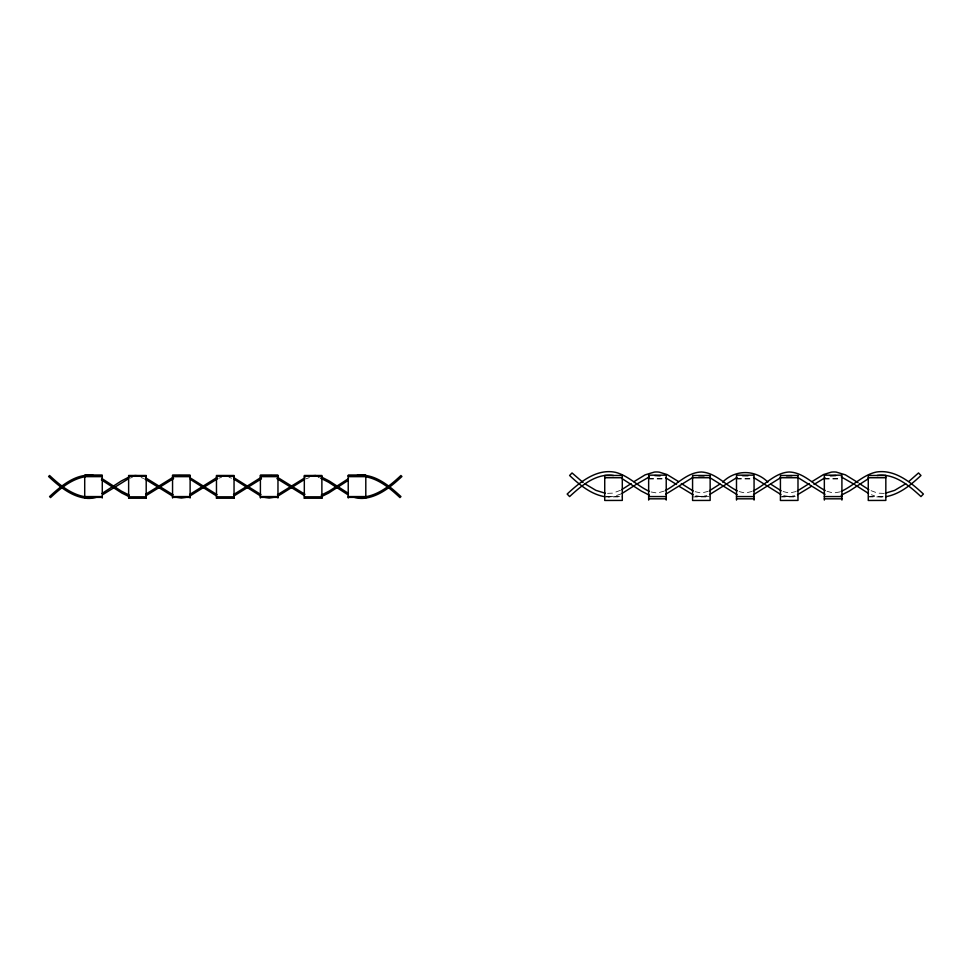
<?xml version="1.0" encoding="UTF-8"?>
<svg xmlns="http://www.w3.org/2000/svg" width="972" height="972" viewBox="0 0 972 972"><rect width="100%" height="100%" fill="white"/><g stroke="black" fill="none" stroke-linecap="round" stroke-linejoin="round"><path stroke-width="0.73" stroke-dasharray="4.86 3.65" d="M620.452 490.313L612.846 493.132L606.552 493.387M621.12 493.885L613.514 496.571L607.682 496.996M305.536 479.026L309.412 477.556M664.119 491.115L657.254 493.071L650.572 491.881M708.199 491.334L701.31 493.071L694.433 491.516M752.097 491.419L745.281 493.071L738.465 491.419M796.129 491.516L789.252 493.071L782.363 491.334M218.907 478.175L221.482 477.373M129.811 478.2L132.35 477.41M840.002 491.881L833.32 493.071L826.455 491.115M695.843 495.756L701.359 496.571L706.875 495.611M783.699 495.611L789.203 496.571L794.719 495.756M884.01 493.387L877.716 493.132L870.11 490.313M698.601 496.376L704.117 496.303M648.652 478.661L664.763 478.661M736.497 478.661L754.065 478.661M824.341 478.661L838.982 478.661M648.652 478.977L664.763 478.977M736.497 478.977L752.607 478.977M824.341 478.977L838.982 478.977M606.2 496.571L622.299 496.571M695.502 496.571L710.143 496.571M781.889 496.571L797.988 496.571M869.721 496.571L885.832 496.571M604.73 496.911L622.299 496.911M692.574 496.911L710.143 496.911M780.419 496.911L797.988 496.911M868.263 496.911L885.832 496.911M882.88 496.996L877.048 496.571L871.325 494.772M786.445 496.303L791.961 496.376M318.16 477.41L319.423 477.762M229.04 477.373L231.615 478.175M141.098 477.556L143.674 478.455"/><path stroke-width="1.46" d="M909.148 481.201L918.528 472.951L920.97 475.49C910.971 484.846 899.695 494.262 885.82 496.704M722.682 482.112C735.342 469.415 755.22 469.415 767.88 482.112M905.734 483.764L894.641 490.362L885.31 493.229M719.936 484.08L709.438 490.751M809.239 483.546L797.368 490.969M811.268 486.413L797.477 494.772M811.997 481.59L823.491 474.555L831.291 472.149A20.461 20.461 0 0 1 836.199 472.076L845.409 474.846L858.069 482.659M634.947 485.235L622.068 493.436M814.014 484.469L824.973 477.75M631.132 483.594L621.764 489.621M633.866 481.711L645.153 474.846L654.363 472.076A20.461 20.461 0 0 1 659.271 472.149L667.071 474.555L678.565 481.59M635.858 484.603L649.357 476.875M348.207 480.375L328.633 493.071L321.671 496.51M102.036 493.436L121.245 481.019L129.325 476.875M348.474 478.625L329.265 491.054L321.185 495.185M868.506 478.625L849.297 491.054L841.217 495.185M102.68 494.687L128.535 478.71M304.224 479.67L277.992 496.072M665.358 490.52C677.326 484.408 687.131 472.416 701.407 471.991C715.623 472.781 725.161 484.919 737.238 490.848M145.569 494.311L173.065 477.288M304.953 477.75L277.457 494.772M665.589 494.311L693.085 477.288M753.336 490.848C765.414 484.919 774.951 472.781 789.155 471.991C803.431 472.416 813.236 484.408 825.216 490.52M189.601 494.554L217.035 477.422M260.921 477.507L233.474 494.651M709.621 494.554L737.068 477.422M780.941 477.507L753.507 494.651M146.165 495.586L173.599 478.589M190.16 495.842L217.594 478.71M261.48 478.795L234.033 495.939M841.193 491.407C853.416 485.879 862.893 474.883 876.367 472.04C894.811 469.087 910.813 482.343 923.4 494.043L920.97 496.571C909.087 485.611 894.386 473.024 877.048 475.49M275.088 497.105L269.159 497.98L264.7 497.372M185.81 497.372L181.351 497.98L175.422 497.105M84.916 476.742C71.345 479.184 60.337 488.442 50.544 497.591L49.572 496.571C61.455 485.611 76.156 473.024 93.494 475.49M365.8 496.704C379.675 494.262 390.951 484.846 400.938 475.49L401.91 476.511C391.011 486.656 378.4 497.214 362.921 498.393A26.232 26.232 0 0 1 353.723 497.154M310.384 475.867L315.803 475.563M830.416 475.867L835.823 475.563M357.016 475.49C374.366 473.024 389.055 485.611 400.938 496.571L399.966 497.591C390.173 488.442 379.165 479.184 365.594 476.742M266.425 475.758L271.941 475.685M786.445 475.758L791.961 475.685M222.515 475.721L227.995 475.721M742.547 475.721L748.027 475.721M178.581 475.685L184.097 475.758M698.601 475.685L704.117 475.758M134.719 475.563L140.126 475.867M654.739 475.563L660.146 475.867M84.71 475.49L102.279 475.49M172.554 475.49L190.123 475.49M260.399 475.49L277.968 475.49M348.231 475.49L365.8 475.49M128.632 476.28L146.201 476.28M216.477 476.28L234.045 476.28M304.321 476.28L321.878 476.28M84.71 476.645L102.279 476.645M172.554 476.645L190.123 476.645M260.399 476.645L277.968 476.645M348.231 476.645L365.8 476.645M604.73 477.738L622.299 477.738M692.574 477.738L710.143 477.738M780.419 477.738L797.988 477.738M868.263 477.738L885.832 477.738M84.71 496.571L102.279 496.571M172.554 496.571L190.123 496.571M260.399 496.571L277.968 496.571M348.231 496.571L365.8 496.571M648.652 496.571L666.221 496.571M736.497 496.571L754.065 496.571M824.341 496.571L841.91 496.571M128.632 496.826L146.201 496.826M216.477 496.826L234.045 496.826M304.321 496.826L321.878 496.826M84.71 497.36L102.279 497.36M172.554 497.36L190.123 497.36M260.399 497.36L277.968 497.36M348.231 497.36L365.8 497.36M128.632 498.223L146.201 498.223M216.477 498.223L234.045 498.223M304.321 498.223L321.878 498.223M648.652 498.818L666.221 498.818M736.497 498.818L754.065 498.818M824.341 498.818L841.91 498.818M613.514 475.49C596.176 473.024 581.487 485.611 569.604 496.571L567.162 494.043C580.041 482.039 596.93 468.164 615.847 472.416C628.519 475.83 637.632 486.097 649.381 491.407M605.252 493.229L595.921 490.362L584.828 483.764M604.742 496.704C590.867 494.262 579.591 484.846 569.604 475.49L572.034 472.951L583.115 482.501M84.722 496.704C70.847 494.262 59.571 484.846 49.572 475.49L48.6 476.511C59.499 486.656 72.11 497.214 87.589 498.393A26.232 26.232 0 0 0 96.787 497.154M320.699 478.2L328.524 482.209L347.83 494.687M128.839 496.51L121.877 493.071L101.392 479.876M841.217 476.875L854.716 484.603M649.357 495.185L641.265 491.054L622.068 478.625M321.185 476.875L329.265 481.019L348.474 493.436M129.325 495.185L121.245 491.054L102.036 478.625M276.911 478.589L304.358 495.586M172.518 496.072L144.974 479.026M216.477 495.939L190.354 479.415M797.477 477.288L824.973 494.311M693.085 494.772L679.294 486.413M277.457 477.288L304.953 494.311M173.065 494.772L145.569 477.75M260.35 495.842L234.228 479.318M753.507 477.422L780.941 494.554M737.068 494.651L709.621 477.507M233.474 477.422L260.921 494.554M217.035 494.651L189.601 477.507M693.194 490.969L681.323 483.546M665.589 477.75L676.548 484.469M781.124 490.751L770.626 484.08M868.506 493.436L855.615 485.235M868.798 489.621L859.442 483.594M841.91 500.082L841.91 475.162L824.341 475.162L824.341 500.082M754.065 500.082L754.065 475.162L736.497 475.162L736.497 500.082M666.221 500.082L666.221 475.162L648.652 475.162L648.652 500.082M365.8 497.968L365.8 475.247L348.231 475.247L348.231 497.968M321.878 498.296L321.878 475.49L304.321 475.49L304.321 498.296M277.968 497.968L277.968 475.247L260.399 475.247L260.399 497.968M234.045 498.296L234.045 475.49L216.477 475.49L216.477 498.296M190.123 497.968L190.123 475.247L172.554 475.247L172.554 497.968M146.201 498.296L146.201 475.49L128.632 475.49L128.632 498.296M102.279 497.968L102.279 475.247L84.71 475.247L84.71 497.968M622.299 475.49L604.73 475.49L604.73 500.471L622.299 500.422L622.299 475.49M710.143 475.49L692.574 475.49L692.574 500.471L710.143 500.422L710.143 475.49M797.988 475.49L780.419 475.49L780.419 500.471L797.988 500.422L797.988 475.49M885.832 475.49L868.263 475.49L868.263 500.471L885.832 500.422L885.832 475.49"/></g></svg>
